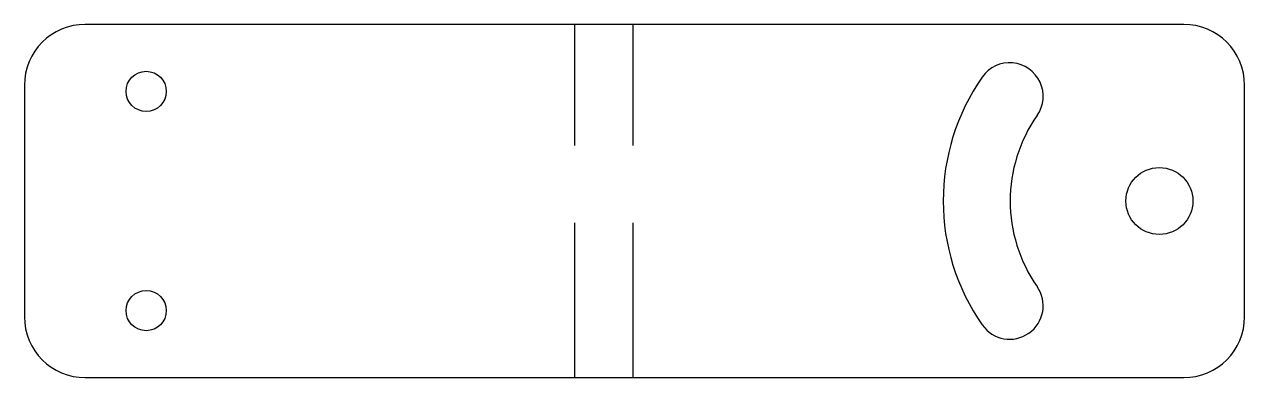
# Model space of a CAD drawing. Extents: x 0 to 100, y 0 to 29.
import ezdxf

# ---------------------------------------------------------------- set-up
doc = ezdxf.new("R2010")
doc.units = 0
doc.header["$MEASUREMENT"] = 0
doc.linetypes.add('DASHED', pattern=[19.05, 12.7, -6.35])
doc.layers.get('0').update_dxf_attribs({"linetype": 'CONTINUOUS'})

msp = doc.modelspace()

# ---------------------------------------------------------------- linework, layer by layer
for p, q in [((95.2, 29), (5, 29)), ((0, 24), (0, 5)), ((100.2, 5), (100.2, 24)), ((5, 0), (95.2, 0))]:
    msp.add_line(p, q)
at = {"linetype": 'DASHED'}
for p, q in [((45.2, 0), (45.2, 29)), ((50, 0), (50, 29))]:
    msp.add_line(p, q, dxfattribs=at)
for centre, radius in [((10, 23.5), 1.65), ((93.2, 14.5), 2.75), ((10, 5.5), 1.65)]:
    msp.add_circle(centre, radius)
for centre, radius, start, end in [((5, 24), 5, 90, 180), ((95.2, 24), 5, 0, 90), ((80.91, 23.1), 2.75, 325, 145), ((93.2, 14.5), 17.75, 145, 215), ((93.2, 14.5), 12.25, 145, 215), ((80.91, 5.9), 2.75, 215, 35), ((5, 5), 5, 180, 270), ((95.2, 5), 5, 270, 0)]:
    msp.add_arc(centre, radius, start, end)

doc.saveas('drawing.dxf')
